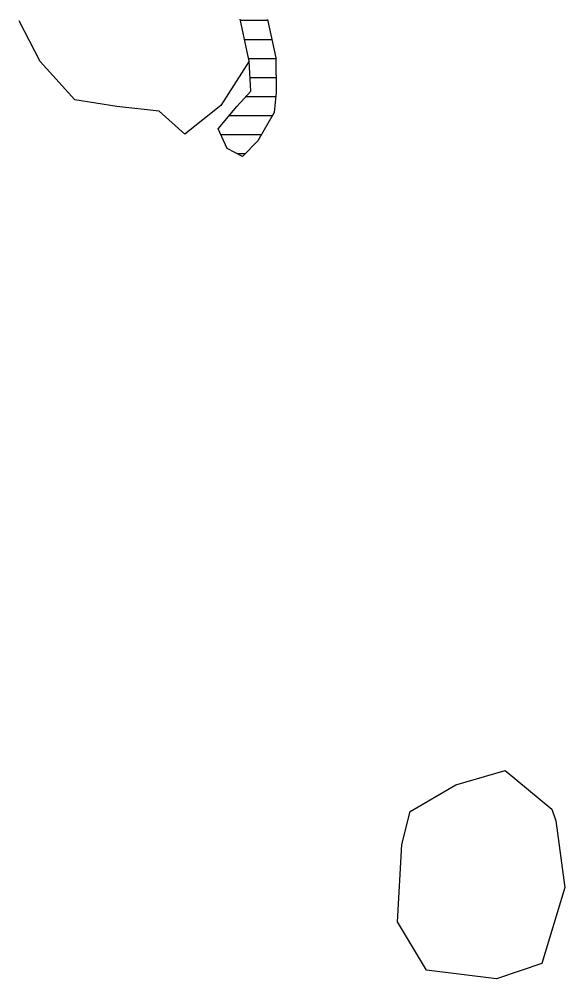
# Model space of a CAD drawing. Header units: metres. Extents: x -7.54 to -6.1, y -20.22 to -17.7.
import ezdxf

# ---------------------------------------------------------------- set-up
doc = ezdxf.new("R2010")
doc.units = ezdxf.units.M
doc.header["$LTSCALE"] = 25
doc.header["$MEASUREMENT"] = 0
doc.linetypes.add('GESTRICHELT', pattern=[0.75, 0.5, -0.25])
doc.layers.get('0').update_dxf_attribs({"linetype": 'CONTINUOUS'})
for name, color, linetype in [('BEFUND', 1, 'CONTINUOUS'), ('BEFUND_UNSICHER', 1, 'GESTRICHELT'), ('BEFUNDSCHRAFF', 1, 'CONTINUOUS')]:
    doc.layers.add(name, color=color, linetype=linetype)

# ---------------------------------------------------------------- blocks, each defined once
blk = doc.blocks.new('*X1')
at = {"color": 0}
for p, q in [((-695.67, -1770), (-688.55, -1770)), ((-694.59, -1775), (-687.46, -1775)), ((-693.52, -1780), (-686.41, -1780)), ((-693.15, -1785), (-686.37, -1785)), ((-694.25, -1790), (-686.44, -1790)), ((-698.64, -1795), (-687.3, -1795)), ((-700.87, -1800), (-690.15, -1800)), ((-696.61, -1805), (-694.41, -1805))]:
    blk.add_line(p, q, dxfattribs=at)

msp = doc.modelspace()

# ---------------------------------------------------------------- linework, layer by layer
at = {"layer": 'BEFUND'}
for points in [[(-6.8859, -17.6982), (-6.8641, -17.7983), (-6.8633, -17.8892), (-6.8685, -17.9422), (-6.911, -18.0167), (-6.9515, -18.0574), (-6.9917, -18.0369), (-7.0156, -17.9848), (-6.9665, -17.9262), (-6.9297, -17.886), (-6.9336, -17.8074), (-6.9574, -17.697)], [(-6.1286, -19.8013), (-6.1049, -19.976), (-6.1656, -20.1759), (-6.2841, -20.216), (-6.4678, -20.1937), (-6.5441, -20.0664), (-6.533, -19.8633), (-6.5114, -19.7766), (-6.3908, -19.7069), (-6.2615, -19.6689), (-6.1392, -19.7707), (-6.1286, -19.8013)]]:
    msp.add_lwpolyline(points, dxfattribs=at)
at = {"layer": 'BEFUND_UNSICHER', "flags": 128}
msp.add_lwpolyline([(-6.9336, -17.8074), (-7.0084, -17.9236), (-7.1029, -17.9989), (-7.1702, -17.9386), (-7.2815, -17.9266), (-7.3917, -17.909), (-7.4828, -17.8083), (-7.5378, -17.701)], dxfattribs=at)

# ---------------------------------------------------------------- block references
at = {"layer": 'BEFUNDSCHRAFF', "xscale": 0.01, "yscale": 0.01, "zscale": 0.01}
msp.add_blockref('*X1', (0, 0), dxfattribs=at)

doc.saveas('drawing.dxf')
